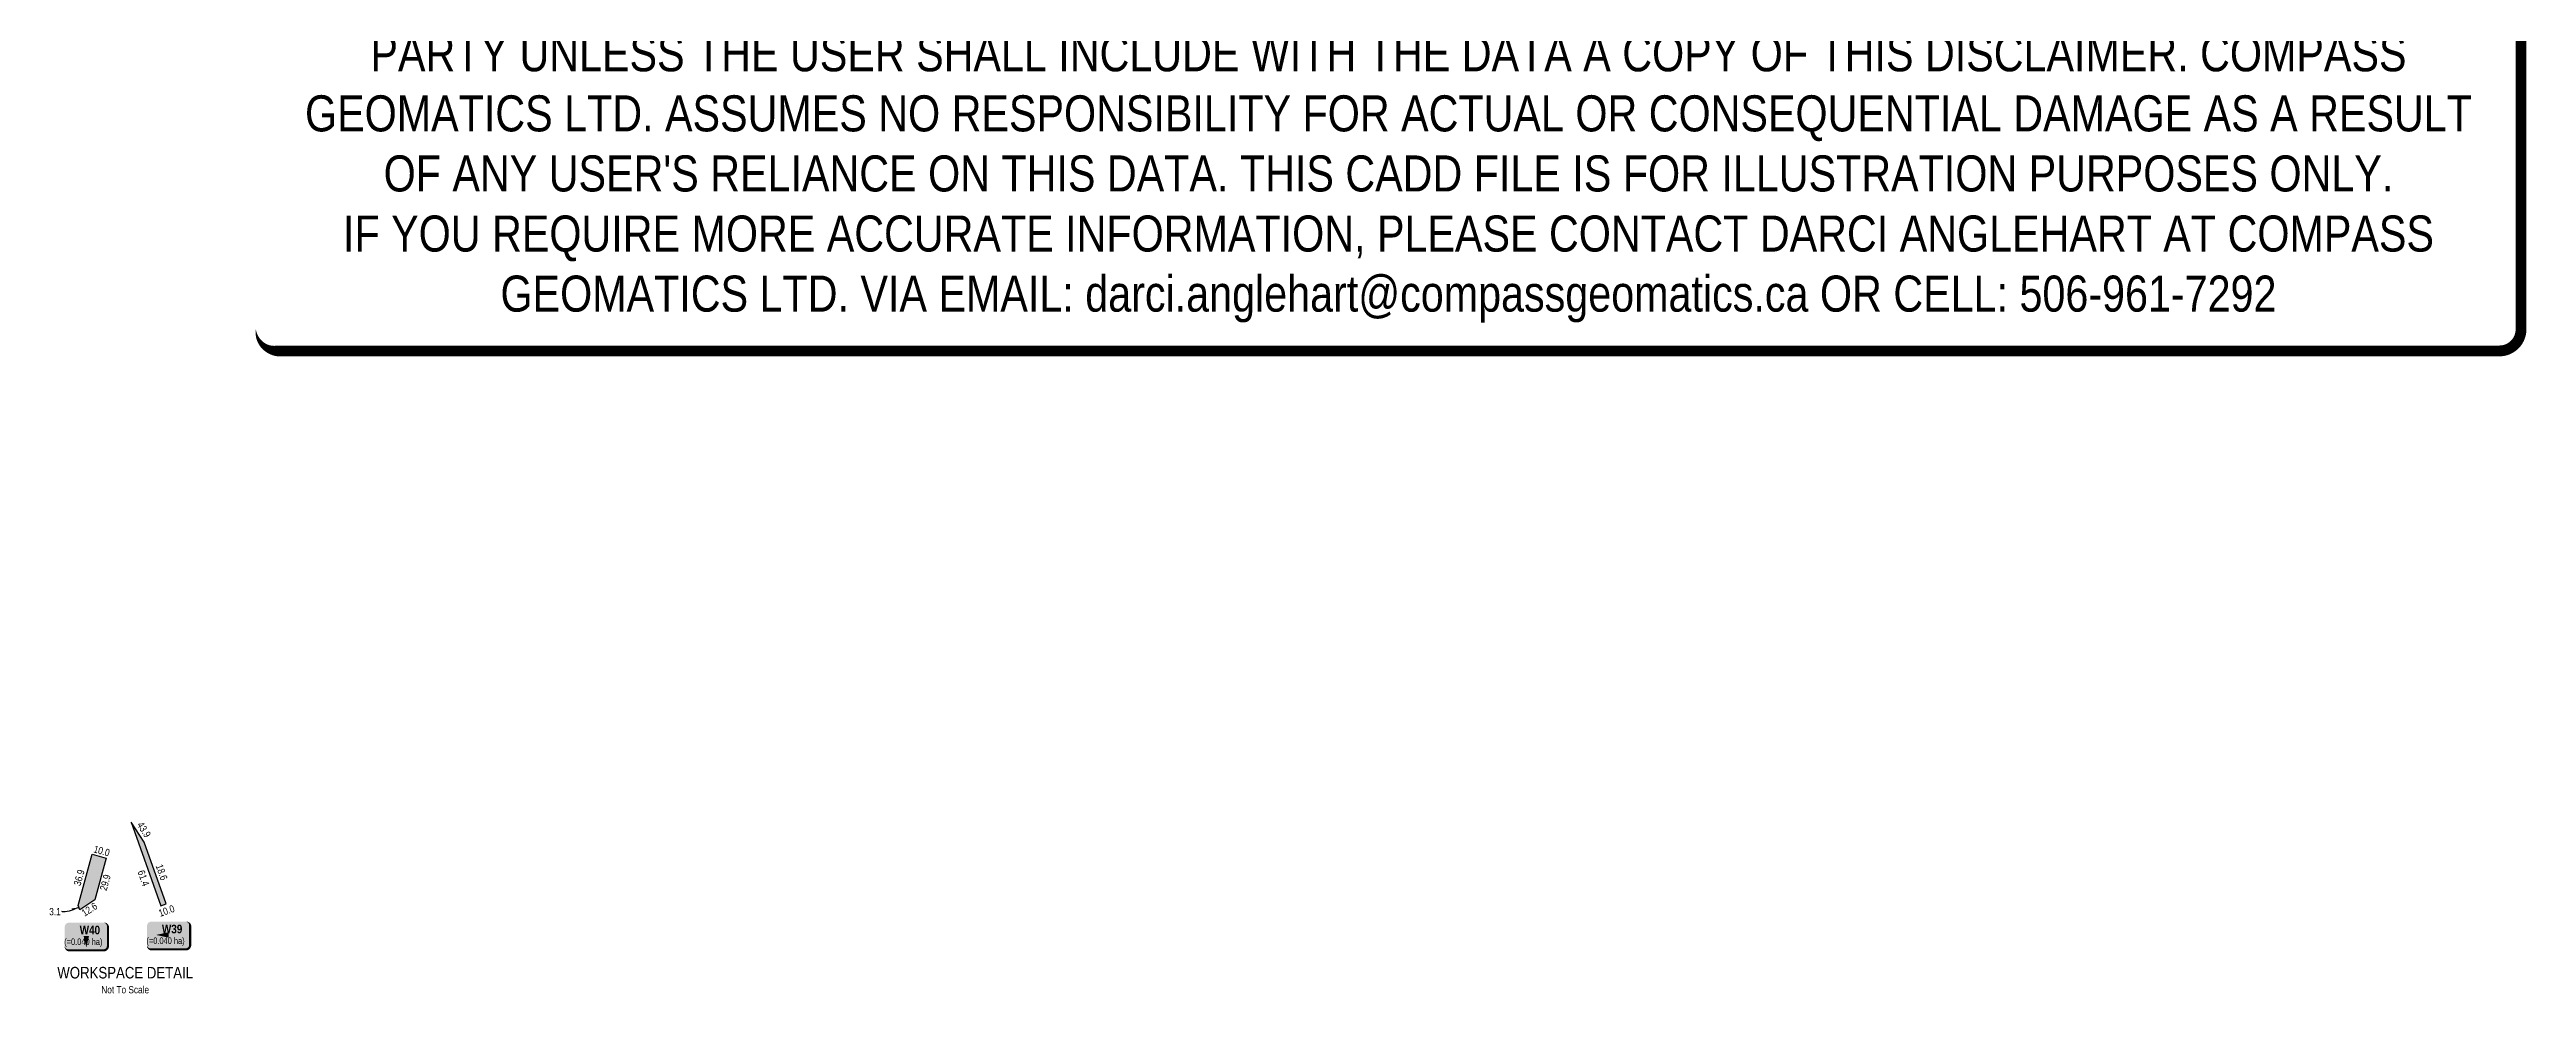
# Model space of a CAD drawing. Extents: x 347027 to 353466, y 6157949 to 6165050.
# Drawn here: x 350029 to 353466, y 6161194 to 6162503 of the extents above; entities that cross this region are included whole.
import ezdxf

# ---------------------------------------------------------------- set-up
doc = ezdxf.new("R2010")
doc.units = 0
doc.header["$LTSCALE"] = 5
for name, color, linetype in [('DETAIL-T', 7, 'Continuous'), ('P-TEMP-BLOCKS', 250, 'Continuous'), ('P-TEMP-H', 41, 'Continuous'), ('P-TEMP_WORKSPACE', 46, 'Continuous')]:
    doc.layers.add(name, color=color, linetype=linetype)
doc.layers.add('DISCLAIMER', color=7, linetype='Continuous', plot=False)
doc.layers.add('P-75m DRAINAGE AREA', color=7, linetype='Continuous', true_color=0xf1f8f1)
doc.styles.add('80', font='ARIALN.TTF', dxfattribs={"height": 10})
doc.styles.add('80CG', font='ARIALN.TTF', dxfattribs={"height": 10})
doc.styles.add('80L', font='ARIALN.TTF', dxfattribs={"height": 10})
doc.styles.add('BOLD', font='ARIALNB.TTF')
doc.dimstyles.new('Compass 5 000', dxfattribs={"dimscale": 5, "dimtxt": 9, "dimasz": 2, "dimexe": 0.2, "dimexo": 0.0625, "dimgap": 0.5, "dimtad": 0, "dimtih": 1, "dimtoh": 1, "dimzin": 0, "dimdsep": 46, "dimtxsty": '80CG', "dimcen": 0.1, "dimse1": 1, "dimse2": 1, "dimclrd": 256, "dimclrt": 256, "dimaunit": 1, "dimadec": 4, "dimazin": 0, "dimtfac": 0.06, "dimtofl": 0, "dimtmove": 0, "dimatfit": 1, "dimfxl": 0.2, "dimtolj": 1, "dimtzin": 0, "dimlwd": -1, "dimarcsym": 0})

# ---------------------------------------------------------------- blocks, each defined once
blk = doc.blocks.new('*U230')
h = blk.add_hatch(color=191)
edge = h.paths.add_edge_path()
edge.add_line((-24, -20), (24, -20))
edge.add_arc((24, -14), 6, 270, 360)
edge.add_line((30, -14), (30, 12.5))
edge.add_arc((24, 12.5), 6, 0, 90)
edge.add_line((24, 18.5), (-24, 18.5))
edge.add_arc((-24, 12.5), 6, 90, 180)
edge.add_line((-30, 12.5), (-30, -14))
edge.add_arc((-24, -14), 6, 180, 270)
at = {"color": 250, "flags": 128}
blk.add_lwpolyline([(-24, -20, 3, 3, 0), (24, -20, 3, 3, 0.414214), (30, -14, 3, 3, 0), (30, 12.5, 3, 0, 0.414214), (24, 18.5, 0, 0, 0), (-24, 18.5, 0, 0, 0.414214), (-30, 12.5, 0, 0, 0), (-30, -14, 0, 3, 0.414214)], format="xyseb", close=True, dxfattribs=at)
at = {"flags": 128}
blk.add_lwpolyline([(0, -16.1, 0, 7.5, 0), (0, 0, 0, 0, 0)], format="xyseb", dxfattribs=at)
at = {"color": 250}
for tag, p, height, style in [('TEMP_AREA_W1_001', (-9.2, 2.2), 12, 'BOLD'), ('ENTER_TEXT_001', (-30.7, -12.5), 9, '80')]:
    blk.add_attdef(tag, p, '', height=height, dxfattribs=dict(at, style=style))
blk = doc.blocks.new('*U229')
h = blk.add_hatch(color=191)
edge = h.paths.add_edge_path()
edge.add_line((-24, -20), (24, -20))
edge.add_arc((24, -14), 6, 270, 360)
edge.add_line((30, -14), (30, 12.5))
edge.add_arc((24, 12.5), 6, 0, 90)
edge.add_line((24, 18.5), (-24, 18.5))
edge.add_arc((-24, 12.5), 6, 90, 180)
edge.add_line((-30, 12.5), (-30, -14))
edge.add_arc((-24, -14), 6, 180, 270)
at = {"color": 250, "flags": 128}
blk.add_lwpolyline([(-24, -20, 3, 3, 0), (24, -20, 3, 3, 0.414214), (30, -14, 3, 3, 0), (30, 12.5, 3, 0, 0.414214), (24, 18.5, 0, 0, 0), (-24, 18.5, 0, 0, 0.414214), (-30, 12.5, 0, 0, 0), (-30, -14, 0, 3, 0.414214)], format="xyseb", close=True, dxfattribs=at)
at = {"flags": 128}
blk.add_lwpolyline([(-17.3, 0, 0, 7.5, 0), (0, 0, 0, 0, 0)], format="xyseb", dxfattribs=at)
at = {"color": 250}
for tag, p, height, style in [('TEMP_AREA_W1_001', (-9.2, 2.2), 12, 'BOLD'), ('ENTER_TEXT_001', (-30.7, -12.5), 9, '80')]:
    blk.add_attdef(tag, p, '', height=height, dxfattribs=dict(at, style=style))
blk = doc.blocks.new('Disclaimer_Legal')
at = {"layer": 'DISCLAIMER', "color": 254, "flags": 128}
blk.add_lwpolyline([(-3612.9, -1104.6, 37.5, 37.5, 0), (4096.1, -1104.6, 37.5, 37.5, 0.414214), (4171.1, -1029.6, 37.5, 37.5, 0), (4171.1, 2078.7, 37.5, 0, 0.414214), (4096.1, 2153.7, 0, 0, 0), (-3612.9, 2153.7, 0, 0, 0.414214), (-3687.9, 2078.7, 0, 0, 0), (-3687.9, -1029.6, 0, 37.5, 0.414214)], format="xyseb", close=True, dxfattribs=at)
at = {"layer": 'DISCLAIMER', "color": 254, "insert": (241.6, 533.9), "char_height": 125, "width": 7717.568, "attachment_point": 5, "style": '80'}
blk.add_mtext('NOTICE TO THE CORPORATION, PERSON &/OR PERSONS REGARDING THIS COMPUTER AIDED DESIGN AND DRAFTING (CADD) FILES. ACCEPTANCE OF THE CADD DATA IS BASED ON THE FOLLOWING DISCLAIMER WHICH COVERS ALL CADD DATA RECIEVED FROM COMPASS GEOMATICS LTD.\\P{\\fArial Narrow|b1|i0|c0|p34;DISCLAIMER}\\PCOMPASS GEOMATICS LTD. MAKES NO REPRESENTATION OR WARRANTIES, EXPRESS OR IMPLIED, WITH RESPECT TO THE REUSE OF THE DATA PROVIDED HEREWITH, REGARDLESS OF ITS FORMAT OR THE MEANS OF ITS TRANSMISSION. THERE IS NO GUARANTEE OR REPRESENTATION TO THE USER AS TO THE ACCURACY, CURRENCY, SUITABILITY OR RELIABILITY OF THIS DATA FOR ANY PURPOSE. THE USER ACCEPTS THE DATA "AS IS", AND ASSUMES ALL RISKS ASSOCIATED WITH ITS USE. BY ACCEPTANCE OF THIS DATA, THE USER AGREES NOT TO TRANSMIT THIS DATA OR PROVIDE ACCESS OR ANY PART OF IT TO ANOTHER PARTY UNLESS THE USER SHALL INCLUDE WITH THE DATA A COPY OF THIS DISCLAIMER. COMPASS GEOMATICS LTD. ASSUMES NO RESPONSIBILITY FOR ACTUAL OR CONSEQUENTIAL DAMAGE AS A RESULT OF ANY USER\'S RELIANCE ON THIS DATA. THIS CADD FILE IS FOR ILLUSTRATION PURPOSES ONLY.\\PIF YOU REQUIRE MORE ACCURATE INFORMATION, PLEASE CONTACT DARCI ANGLEHART AT COMPASS GEOMATICS LTD. VIA EMAIL: darci.anglehart@compassgeomatics.ca OR CELL: 506-961-7292', dxfattribs=at)

msp = doc.modelspace()

# ---------------------------------------------------------------- hatches: boundary and pattern name
at = {"layer": 'P-TEMP-H'}
h = msp.add_hatch(color=256, dxfattribs=at)
h.dxf.hatch_style = 1
h.paths.add_polyline_path([(350142.478, 6161431.793), (350183.701, 6161315.689), (350190.847, 6161318.224), (350160.318, 6161404.022)])
h = msp.add_hatch(color=256, dxfattribs=at)
h.dxf.hatch_style = 1
h.paths.add_polyline_path([(350088.444, 6161387.088), (350107.719, 6161381.77), (350091.799, 6161324.067), (350070.926, 6161310.124), (350068.835, 6161316.012)])

# ---------------------------------------------------------------- linework, layer by layer
at = {"layer": 'P-TEMP_WORKSPACE', "flags": 128}
msp.add_lwpolyline([(350142.478, 6161431.793), (350183.701, 6161315.689), (350190.847, 6161318.224), (350160.318, 6161404.022)], close=True, dxfattribs=at)
at = {"layer": 'P-TEMP_WORKSPACE'}
msp.add_lwpolyline([(350088.444, 6161387.088), (350107.719, 6161381.77), (350091.799, 6161324.067), (350070.926, 6161310.124), (350068.835, 6161316.012)], close=True, dxfattribs=at)

# ---------------------------------------------------------------- block references
at = {"layer": 'P-75m DRAINAGE AREA', "color": 5, "xscale": 0.39989506, "yscale": 0.39989506, "zscale": 0.39989506}
msp.add_blockref('Disclaimer_Legal', (351790.14, 6162526.956), dxfattribs=at)
at = {"layer": 'P-TEMP-BLOCKS', "xscale": 0.999755, "yscale": 0.999755, "zscale": 0.999755}
for name, p, values in [('*U230', (350080.152, 6161273.837), {'TEMP_AREA_W1_001': 'W40', 'ENTER_TEXT_001': '(=0.040 ha)'}), ('*U229', (350194.244, 6161275.225), {'TEMP_AREA_W1_001': 'W39', 'ENTER_TEXT_001': '(=0.040 ha)'})]:
    msp.add_blockref(name, p, dxfattribs=at).add_auto_attribs(values)

# ---------------------------------------------------------------- texts
at = {"layer": 'DETAIL-T', "color": 3, "insert": (350134.086, 6161212.499), "char_height": 15.9958, "width": 294.97784, "attachment_point": 5, "style": '80CG'}
msp.add_mtext('WORKSPACE DETAIL\\P{\\H0.625x;Not To Scale}', dxfattribs=at)
at = {"layer": 'P-TEMP_WORKSPACE', "style": '80L'}
for s, rotation, p in [('43.9', 302.7165, (350149.948, 6161427.899)), ('10.0', 344.580892, (350089.461, 6161389.923)), ('36.9', 74.576097, (350071.986, 6161342.628)), ('61.4', 289.543822, (350151.089, 6161362.907)), ('18.6', 289.543822, (350176.253, 6161370.998)), ('29.9', 74.576097, (350108.202, 6161335.867)), ('12.6', 32.691799, (350077.803, 6161300.395)), ('10.0', 19.547517, (350182.604, 6161300.255))]:
    msp.add_text(s, height=9.9974, rotation=rotation, dxfattribs=at).set_placement(p)
msp.add_text('3.1', height=9.9974, dxfattribs=at).set_placement((350028.672, 6161302.54))

# ---------------------------------------------------------------- leaders
at = {"layer": 'P-TEMP_WORKSPACE', "path_type": 1}
msp.add_leader([(350069.88, 6161313.068), (350048.145, 6161307.346), (350046.033, 6161307.58)], dimstyle='Compass 5 000', override={"dimgap": 0.5, "dimtad": 0}, dxfattribs=at)

doc.saveas('drawing.dxf')
